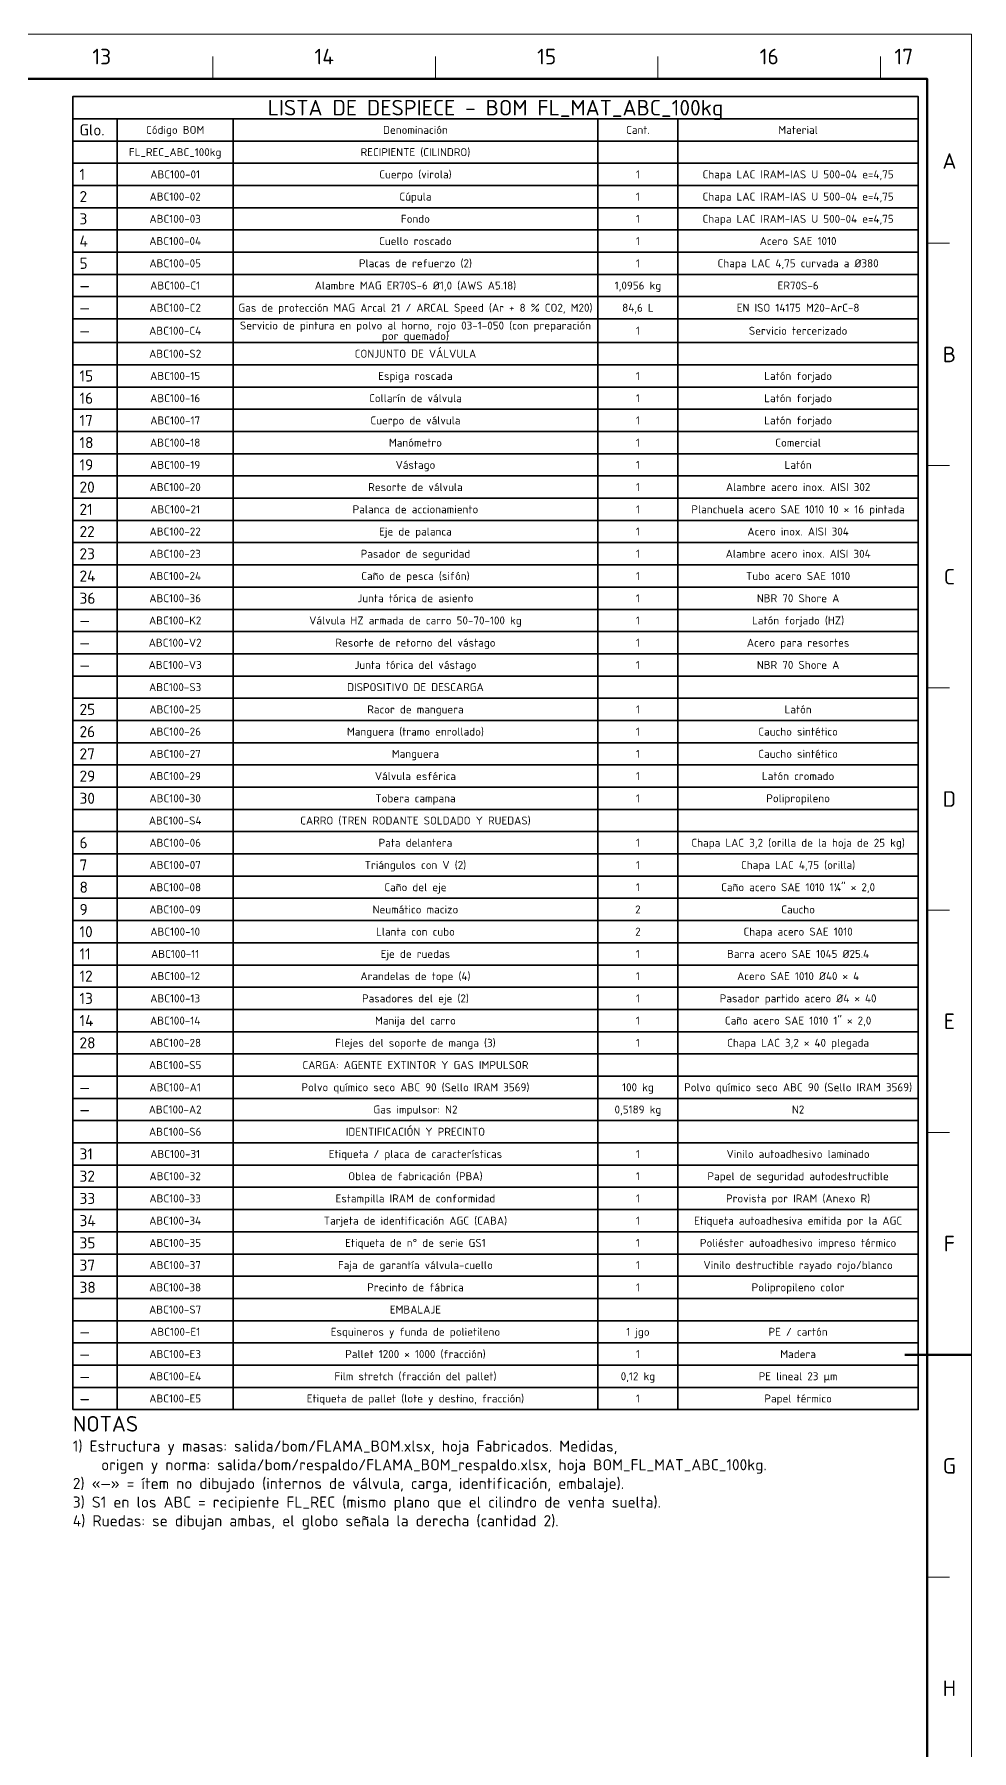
# Model space of a CAD drawing. Header units: millimetres. Extents: x 0 to 841, y 0 to 594.
# Drawn here: x 630.4 to 841, y 207.9 to 594 of the extents above; entities that cross this region are included whole.
import ezdxf
from ezdxf.enums import TextEntityAlignment as Align

# ---------------------------------------------------------------- set-up
doc = ezdxf.new("R2010")
doc.units = ezdxf.units.MM
for name, color, linetype, lineweight in [('06-TEXTO', 7, 'CONTINUOUS', 25), ('07-RECUADRO', 7, 'CONTINUOUS', 70), ('08-FINA', 5, 'CONTINUOUS', 18), ('10-ROTULO', 7, 'CONTINUOUS', 35)]:
    doc.layers.add(name, color=color, linetype=linetype, lineweight=lineweight)
doc.styles.add('ISO3098', font='isocpeur.ttf')

msp = doc.modelspace()

# ---------------------------------------------------------------- linework, layer by layer
at = {"layer": '07-RECUADRO'}
msp.add_line((841, 297), (826, 297), dxfattribs=at)
msp.add_lwpolyline([(25, 10), (831, 10), (831, 584), (25, 584)], close=True, dxfattribs=at)
at = {"layer": '08-FINA'}
for p, q in [((670.5, 584), (670.5, 589)), ((720.5, 584), (720.5, 589)), ((770.5, 584), (770.5, 589)), ((820.5, 584), (820.5, 589)), ((831, 547), (836, 547)), ((831, 497), (836, 497)), ((831, 447), (836, 447)), ((831, 397), (836, 397)), ((831, 347), (836, 347)), ((831, 247), (836, 247))]:
    msp.add_line(p, q, dxfattribs=at)
msp.add_lwpolyline([(0, 0), (841, 0), (841, 594), (0, 594)], close=True, dxfattribs=at)
at = {"layer": '10-ROTULO'}
for points in [[(639, 575), (829, 575), (829, 580), (639, 580)], [(639, 570), (649, 570), (649, 575), (639, 575)], [(649, 570), (675, 570), (675, 575), (649, 575)], [(675, 570), (757, 570), (757, 575), (675, 575)], [(757, 570), (775, 570), (775, 575), (757, 575)], [(775, 570), (829, 570), (829, 575), (775, 575)], [(639, 565), (649, 565), (649, 570), (639, 570)], [(649, 565), (675, 565), (675, 570), (649, 570)], [(675, 565), (757, 565), (757, 570), (675, 570)], [(757, 565), (775, 565), (775, 570), (757, 570)], [(775, 565), (829, 565), (829, 570), (775, 570)], [(639, 560), (649, 560), (649, 565), (639, 565)], [(649, 560), (675, 560), (675, 565), (649, 565)], [(675, 560), (757, 560), (757, 565), (675, 565)], [(757, 560), (775, 560), (775, 565), (757, 565)], [(775, 560), (829, 560), (829, 565), (775, 565)], [(639, 555), (649, 555), (649, 560), (639, 560)], [(649, 555), (675, 555), (675, 560), (649, 560)], [(675, 555), (757, 555), (757, 560), (675, 560)], [(757, 555), (775, 555), (775, 560), (757, 560)], [(775, 555), (829, 555), (829, 560), (775, 560)], [(639, 550), (649, 550), (649, 555), (639, 555)], [(649, 550), (675, 550), (675, 555), (649, 555)], [(675, 550), (757, 550), (757, 555), (675, 555)], [(757, 550), (775, 550), (775, 555), (757, 555)], [(775, 550), (829, 550), (829, 555), (775, 555)], [(639, 545), (649, 545), (649, 550), (639, 550)], [(649, 545), (675, 545), (675, 550), (649, 550)], [(675, 545), (757, 545), (757, 550), (675, 550)], [(757, 545), (775, 545), (775, 550), (757, 550)], [(775, 545), (829, 545), (829, 550), (775, 550)], [(639, 540), (649, 540), (649, 545), (639, 545)], [(649, 540), (675, 540), (675, 545), (649, 545)], [(675, 540), (757, 540), (757, 545), (675, 545)], [(757, 540), (775, 540), (775, 545), (757, 545)], [(775, 540), (829, 540), (829, 545), (775, 545)], [(639, 535), (649, 535), (649, 540), (639, 540)], [(649, 535), (675, 535), (675, 540), (649, 540)], [(675, 535), (757, 535), (757, 540), (675, 540)], [(757, 535), (775, 535), (775, 540), (757, 540)], [(775, 535), (829, 535), (829, 540), (775, 540)], [(639, 530), (649, 530), (649, 535), (639, 535)], [(649, 530), (675, 530), (675, 535), (649, 535)], [(675, 530), (757, 530), (757, 535), (675, 535)], [(757, 530), (775, 530), (775, 535), (757, 535)], [(775, 530), (829, 530), (829, 535), (775, 535)], [(639, 524.66), (649, 524.66), (649, 530), (639, 530)], [(649, 524.66), (675, 524.66), (675, 530), (649, 530)], [(675, 524.66), (757, 524.66), (757, 530), (675, 530)], [(757, 524.66), (775, 524.66), (775, 530), (757, 530)], [(775, 524.66), (829, 524.66), (829, 530), (775, 530)], [(639, 519.66), (649, 519.66), (649, 524.66), (639, 524.66)], [(649, 519.66), (675, 519.66), (675, 524.66), (649, 524.66)], [(675, 519.66), (757, 519.66), (757, 524.66), (675, 524.66)], [(757, 519.66), (775, 519.66), (775, 524.66), (757, 524.66)], [(775, 519.66), (829, 519.66), (829, 524.66), (775, 524.66)], [(639, 514.66), (649, 514.66), (649, 519.66), (639, 519.66)], [(649, 514.66), (675, 514.66), (675, 519.66), (649, 519.66)], [(675, 514.66), (757, 514.66), (757, 519.66), (675, 519.66)], [(757, 514.66), (775, 514.66), (775, 519.66), (757, 519.66)], [(775, 514.66), (829, 514.66), (829, 519.66), (775, 519.66)], [(639, 509.66), (649, 509.66), (649, 514.66), (639, 514.66)], [(649, 509.66), (675, 509.66), (675, 514.66), (649, 514.66)], [(675, 509.66), (757, 509.66), (757, 514.66), (675, 514.66)], [(757, 509.66), (775, 509.66), (775, 514.66), (757, 514.66)], [(775, 509.66), (829, 509.66), (829, 514.66), (775, 514.66)], [(639, 504.66), (649, 504.66), (649, 509.66), (639, 509.66)], [(649, 504.66), (675, 504.66), (675, 509.66), (649, 509.66)], [(675, 504.66), (757, 504.66), (757, 509.66), (675, 509.66)], [(757, 504.66), (775, 504.66), (775, 509.66), (757, 509.66)], [(775, 504.66), (829, 504.66), (829, 509.66), (775, 509.66)], [(639, 499.66), (649, 499.66), (649, 504.66), (639, 504.66)], [(649, 499.66), (675, 499.66), (675, 504.66), (649, 504.66)], [(675, 499.66), (757, 499.66), (757, 504.66), (675, 504.66)], [(757, 499.66), (775, 499.66), (775, 504.66), (757, 504.66)], [(775, 499.66), (829, 499.66), (829, 504.66), (775, 504.66)], [(639, 494.66), (649, 494.66), (649, 499.66), (639, 499.66)], [(649, 494.66), (675, 494.66), (675, 499.66), (649, 499.66)], [(675, 494.66), (757, 494.66), (757, 499.66), (675, 499.66)], [(757, 494.66), (775, 494.66), (775, 499.66), (757, 499.66)], [(775, 494.66), (829, 494.66), (829, 499.66), (775, 499.66)], [(639, 489.66), (649, 489.66), (649, 494.66), (639, 494.66)], [(649, 489.66), (675, 489.66), (675, 494.66), (649, 494.66)], [(675, 489.66), (757, 489.66), (757, 494.66), (675, 494.66)], [(757, 489.66), (775, 489.66), (775, 494.66), (757, 494.66)], [(775, 489.66), (829, 489.66), (829, 494.66), (775, 494.66)], [(639, 484.66), (649, 484.66), (649, 489.66), (639, 489.66)], [(649, 484.66), (675, 484.66), (675, 489.66), (649, 489.66)], [(675, 484.66), (757, 484.66), (757, 489.66), (675, 489.66)], [(757, 484.66), (775, 484.66), (775, 489.66), (757, 489.66)], [(775, 484.66), (829, 484.66), (829, 489.66), (775, 489.66)], [(639, 479.66), (649, 479.66), (649, 484.66), (639, 484.66)], [(649, 479.66), (675, 479.66), (675, 484.66), (649, 484.66)], [(675, 479.66), (757, 479.66), (757, 484.66), (675, 484.66)], [(757, 479.66), (775, 479.66), (775, 484.66), (757, 484.66)], [(775, 479.66), (829, 479.66), (829, 484.66), (775, 484.66)], [(639, 474.66), (649, 474.66), (649, 479.66), (639, 479.66)], [(649, 474.66), (675, 474.66), (675, 479.66), (649, 479.66)], [(675, 474.66), (757, 474.66), (757, 479.66), (675, 479.66)], [(757, 474.66), (775, 474.66), (775, 479.66), (757, 479.66)], [(775, 474.66), (829, 474.66), (829, 479.66), (775, 479.66)], [(639, 469.66), (649, 469.66), (649, 474.66), (639, 474.66)], [(649, 469.66), (675, 469.66), (675, 474.66), (649, 474.66)], [(675, 469.66), (757, 469.66), (757, 474.66), (675, 474.66)], [(757, 469.66), (775, 469.66), (775, 474.66), (757, 474.66)], [(775, 469.66), (829, 469.66), (829, 474.66), (775, 474.66)], [(639, 464.66), (649, 464.66), (649, 469.66), (639, 469.66)], [(649, 464.66), (675, 464.66), (675, 469.66), (649, 469.66)], [(675, 464.66), (757, 464.66), (757, 469.66), (675, 469.66)], [(757, 464.66), (775, 464.66), (775, 469.66), (757, 469.66)], [(775, 464.66), (829, 464.66), (829, 469.66), (775, 469.66)], [(639, 459.66), (649, 459.66), (649, 464.66), (639, 464.66)], [(649, 459.66), (675, 459.66), (675, 464.66), (649, 464.66)], [(675, 459.66), (757, 459.66), (757, 464.66), (675, 464.66)], [(757, 459.66), (775, 459.66), (775, 464.66), (757, 464.66)], [(775, 459.66), (829, 459.66), (829, 464.66), (775, 464.66)], [(639, 454.66), (649, 454.66), (649, 459.66), (639, 459.66)], [(649, 454.66), (675, 454.66), (675, 459.66), (649, 459.66)], [(675, 454.66), (757, 454.66), (757, 459.66), (675, 459.66)], [(757, 454.66), (775, 454.66), (775, 459.66), (757, 459.66)], [(775, 454.66), (829, 454.66), (829, 459.66), (775, 459.66)], [(639, 449.66), (649, 449.66), (649, 454.66), (639, 454.66)], [(649, 449.66), (675, 449.66), (675, 454.66), (649, 454.66)], [(675, 449.66), (757, 449.66), (757, 454.66), (675, 454.66)], [(757, 449.66), (775, 449.66), (775, 454.66), (757, 454.66)], [(775, 449.66), (829, 449.66), (829, 454.66), (775, 454.66)], [(639, 444.66), (649, 444.66), (649, 449.66), (639, 449.66)], [(649, 444.66), (675, 444.66), (675, 449.66), (649, 449.66)], [(675, 444.66), (757, 444.66), (757, 449.66), (675, 449.66)], [(757, 444.66), (775, 444.66), (775, 449.66), (757, 449.66)], [(775, 444.66), (829, 444.66), (829, 449.66), (775, 449.66)], [(639, 439.66), (649, 439.66), (649, 444.66), (639, 444.66)], [(649, 439.66), (675, 439.66), (675, 444.66), (649, 444.66)], [(675, 439.66), (757, 439.66), (757, 444.66), (675, 444.66)], [(757, 439.66), (775, 439.66), (775, 444.66), (757, 444.66)], [(775, 439.66), (829, 439.66), (829, 444.66), (775, 444.66)], [(639, 434.66), (649, 434.66), (649, 439.66), (639, 439.66)], [(649, 434.66), (675, 434.66), (675, 439.66), (649, 439.66)], [(675, 434.66), (757, 434.66), (757, 439.66), (675, 439.66)], [(757, 434.66), (775, 434.66), (775, 439.66), (757, 439.66)], [(775, 434.66), (829, 434.66), (829, 439.66), (775, 439.66)], [(639, 429.66), (649, 429.66), (649, 434.66), (639, 434.66)], [(649, 429.66), (675, 429.66), (675, 434.66), (649, 434.66)], [(675, 429.66), (757, 429.66), (757, 434.66), (675, 434.66)], [(757, 429.66), (775, 429.66), (775, 434.66), (757, 434.66)], [(775, 429.66), (829, 429.66), (829, 434.66), (775, 434.66)], [(639, 424.66), (649, 424.66), (649, 429.66), (639, 429.66)], [(649, 424.66), (675, 424.66), (675, 429.66), (649, 429.66)], [(675, 424.66), (757, 424.66), (757, 429.66), (675, 429.66)], [(757, 424.66), (775, 424.66), (775, 429.66), (757, 429.66)], [(775, 424.66), (829, 424.66), (829, 429.66), (775, 429.66)], [(639, 419.66), (649, 419.66), (649, 424.66), (639, 424.66)], [(649, 419.66), (675, 419.66), (675, 424.66), (649, 424.66)], [(675, 419.66), (757, 419.66), (757, 424.66), (675, 424.66)], [(757, 419.66), (775, 419.66), (775, 424.66), (757, 424.66)], [(775, 419.66), (829, 419.66), (829, 424.66), (775, 424.66)], [(639, 414.66), (649, 414.66), (649, 419.66), (639, 419.66)], [(649, 414.66), (675, 414.66), (675, 419.66), (649, 419.66)], [(675, 414.66), (757, 414.66), (757, 419.66), (675, 419.66)], [(757, 414.66), (775, 414.66), (775, 419.66), (757, 419.66)], [(775, 414.66), (829, 414.66), (829, 419.66), (775, 419.66)], [(639, 409.66), (649, 409.66), (649, 414.66), (639, 414.66)], [(649, 409.66), (675, 409.66), (675, 414.66), (649, 414.66)], [(675, 409.66), (757, 409.66), (757, 414.66), (675, 414.66)], [(757, 409.66), (775, 409.66), (775, 414.66), (757, 414.66)], [(775, 409.66), (829, 409.66), (829, 414.66), (775, 414.66)], [(639, 404.66), (649, 404.66), (649, 409.66), (639, 409.66)], [(649, 404.66), (675, 404.66), (675, 409.66), (649, 409.66)], [(675, 404.66), (757, 404.66), (757, 409.66), (675, 409.66)], [(757, 404.66), (775, 404.66), (775, 409.66), (757, 409.66)], [(775, 404.66), (829, 404.66), (829, 409.66), (775, 409.66)], [(639, 399.66), (649, 399.66), (649, 404.66), (639, 404.66)], [(649, 399.66), (675, 399.66), (675, 404.66), (649, 404.66)], [(675, 399.66), (757, 399.66), (757, 404.66), (675, 404.66)], [(757, 399.66), (775, 399.66), (775, 404.66), (757, 404.66)], [(775, 399.66), (829, 399.66), (829, 404.66), (775, 404.66)], [(639, 394.66), (649, 394.66), (649, 399.66), (639, 399.66)], [(649, 394.66), (675, 394.66), (675, 399.66), (649, 399.66)], [(675, 394.66), (757, 394.66), (757, 399.66), (675, 399.66)], [(757, 394.66), (775, 394.66), (775, 399.66), (757, 399.66)], [(775, 394.66), (829, 394.66), (829, 399.66), (775, 399.66)], [(639, 389.66), (649, 389.66), (649, 394.66), (639, 394.66)], [(649, 389.66), (675, 389.66), (675, 394.66), (649, 394.66)], [(675, 389.66), (757, 389.66), (757, 394.66), (675, 394.66)], [(757, 389.66), (775, 389.66), (775, 394.66), (757, 394.66)], [(775, 389.66), (829, 389.66), (829, 394.66), (775, 394.66)], [(639, 384.66), (649, 384.66), (649, 389.66), (639, 389.66)], [(649, 384.66), (675, 384.66), (675, 389.66), (649, 389.66)], [(675, 384.66), (757, 384.66), (757, 389.66), (675, 389.66)], [(757, 384.66), (775, 384.66), (775, 389.66), (757, 389.66)], [(775, 384.66), (829, 384.66), (829, 389.66), (775, 389.66)], [(639, 379.66), (649, 379.66), (649, 384.66), (639, 384.66)], [(649, 379.66), (675, 379.66), (675, 384.66), (649, 384.66)], [(675, 379.66), (757, 379.66), (757, 384.66), (675, 384.66)], [(757, 379.66), (775, 379.66), (775, 384.66), (757, 384.66)], [(775, 379.66), (829, 379.66), (829, 384.66), (775, 384.66)], [(639, 374.66), (649, 374.66), (649, 379.66), (639, 379.66)], [(649, 374.66), (675, 374.66), (675, 379.66), (649, 379.66)], [(675, 374.66), (757, 374.66), (757, 379.66), (675, 379.66)], [(757, 374.66), (775, 374.66), (775, 379.66), (757, 379.66)], [(775, 374.66), (829, 374.66), (829, 379.66), (775, 379.66)], [(639, 369.66), (649, 369.66), (649, 374.66), (639, 374.66)], [(649, 369.66), (675, 369.66), (675, 374.66), (649, 374.66)], [(675, 369.66), (757, 369.66), (757, 374.66), (675, 374.66)], [(757, 369.66), (775, 369.66), (775, 374.66), (757, 374.66)], [(775, 369.66), (829, 369.66), (829, 374.66), (775, 374.66)], [(639, 364.66), (649, 364.66), (649, 369.66), (639, 369.66)], [(649, 364.66), (675, 364.66), (675, 369.66), (649, 369.66)], [(675, 364.66), (757, 364.66), (757, 369.66), (675, 369.66)], [(757, 364.66), (775, 364.66), (775, 369.66), (757, 369.66)], [(775, 364.66), (829, 364.66), (829, 369.66), (775, 369.66)], [(639, 359.66), (649, 359.66), (649, 364.66), (639, 364.66)], [(649, 359.66), (675, 359.66), (675, 364.66), (649, 364.66)], [(675, 359.66), (757, 359.66), (757, 364.66), (675, 364.66)], [(757, 359.66), (775, 359.66), (775, 364.66), (757, 364.66)], [(775, 359.66), (829, 359.66), (829, 364.66), (775, 364.66)], [(639, 354.66), (649, 354.66), (649, 359.66), (639, 359.66)], [(649, 354.66), (675, 354.66), (675, 359.66), (649, 359.66)], [(675, 354.66), (757, 354.66), (757, 359.66), (675, 359.66)], [(757, 354.66), (775, 354.66), (775, 359.66), (757, 359.66)], [(775, 354.66), (829, 354.66), (829, 359.66), (775, 359.66)], [(639, 349.66), (649, 349.66), (649, 354.66), (639, 354.66)], [(649, 349.66), (675, 349.66), (675, 354.66), (649, 354.66)], [(675, 349.66), (757, 349.66), (757, 354.66), (675, 354.66)], [(757, 349.66), (775, 349.66), (775, 354.66), (757, 354.66)], [(775, 349.66), (829, 349.66), (829, 354.66), (775, 354.66)], [(639, 344.66), (649, 344.66), (649, 349.66), (639, 349.66)], [(649, 344.66), (675, 344.66), (675, 349.66), (649, 349.66)], [(675, 344.66), (757, 344.66), (757, 349.66), (675, 349.66)], [(757, 344.66), (775, 344.66), (775, 349.66), (757, 349.66)], [(775, 344.66), (829, 344.66), (829, 349.66), (775, 349.66)], [(639, 339.66), (649, 339.66), (649, 344.66), (639, 344.66)], [(649, 339.66), (675, 339.66), (675, 344.66), (649, 344.66)], [(675, 339.66), (757, 339.66), (757, 344.66), (675, 344.66)], [(757, 339.66), (775, 339.66), (775, 344.66), (757, 344.66)], [(775, 339.66), (829, 339.66), (829, 344.66), (775, 344.66)], [(639, 334.66), (649, 334.66), (649, 339.66), (639, 339.66)], [(649, 334.66), (675, 334.66), (675, 339.66), (649, 339.66)], [(675, 334.66), (757, 334.66), (757, 339.66), (675, 339.66)], [(757, 334.66), (775, 334.66), (775, 339.66), (757, 339.66)], [(775, 334.66), (829, 334.66), (829, 339.66), (775, 339.66)], [(639, 329.66), (649, 329.66), (649, 334.66), (639, 334.66)], [(649, 329.66), (675, 329.66), (675, 334.66), (649, 334.66)], [(675, 329.66), (757, 329.66), (757, 334.66), (675, 334.66)], [(757, 329.66), (775, 329.66), (775, 334.66), (757, 334.66)], [(775, 329.66), (829, 329.66), (829, 334.66), (775, 334.66)], [(639, 324.66), (649, 324.66), (649, 329.66), (639, 329.66)], [(649, 324.66), (675, 324.66), (675, 329.66), (649, 329.66)], [(675, 324.66), (757, 324.66), (757, 329.66), (675, 329.66)], [(757, 324.66), (775, 324.66), (775, 329.66), (757, 329.66)], [(775, 324.66), (829, 324.66), (829, 329.66), (775, 329.66)], [(639, 319.66), (649, 319.66), (649, 324.66), (639, 324.66)], [(649, 319.66), (675, 319.66), (675, 324.66), (649, 324.66)], [(675, 319.66), (757, 319.66), (757, 324.66), (675, 324.66)], [(757, 319.66), (775, 319.66), (775, 324.66), (757, 324.66)], [(775, 319.66), (829, 319.66), (829, 324.66), (775, 324.66)], [(639, 314.66), (649, 314.66), (649, 319.66), (639, 319.66)], [(649, 314.66), (675, 314.66), (675, 319.66), (649, 319.66)], [(675, 314.66), (757, 314.66), (757, 319.66), (675, 319.66)], [(757, 314.66), (775, 314.66), (775, 319.66), (757, 319.66)], [(775, 314.66), (829, 314.66), (829, 319.66), (775, 319.66)], [(639, 309.66), (649, 309.66), (649, 314.66), (639, 314.66)], [(649, 309.66), (675, 309.66), (675, 314.66), (649, 314.66)], [(675, 309.66), (757, 309.66), (757, 314.66), (675, 314.66)], [(757, 309.66), (775, 309.66), (775, 314.66), (757, 314.66)], [(775, 309.66), (829, 309.66), (829, 314.66), (775, 314.66)], [(639, 304.66), (649, 304.66), (649, 309.66), (639, 309.66)], [(649, 304.66), (675, 304.66), (675, 309.66), (649, 309.66)], [(675, 304.66), (757, 304.66), (757, 309.66), (675, 309.66)], [(757, 304.66), (775, 304.66), (775, 309.66), (757, 309.66)], [(775, 304.66), (829, 304.66), (829, 309.66), (775, 309.66)], [(639, 299.66), (649, 299.66), (649, 304.66), (639, 304.66)], [(649, 299.66), (675, 299.66), (675, 304.66), (649, 304.66)], [(675, 299.66), (757, 299.66), (757, 304.66), (675, 304.66)], [(757, 299.66), (775, 299.66), (775, 304.66), (757, 304.66)], [(775, 299.66), (829, 299.66), (829, 304.66), (775, 304.66)], [(639, 294.66), (649, 294.66), (649, 299.66), (639, 299.66)], [(649, 294.66), (675, 294.66), (675, 299.66), (649, 299.66)], [(675, 294.66), (757, 294.66), (757, 299.66), (675, 299.66)], [(757, 294.66), (775, 294.66), (775, 299.66), (757, 299.66)], [(775, 294.66), (829, 294.66), (829, 299.66), (775, 299.66)], [(639, 289.66), (649, 289.66), (649, 294.66), (639, 294.66)], [(649, 289.66), (675, 289.66), (675, 294.66), (649, 294.66)], [(675, 289.66), (757, 289.66), (757, 294.66), (675, 294.66)], [(757, 289.66), (775, 289.66), (775, 294.66), (757, 294.66)], [(775, 289.66), (829, 289.66), (829, 294.66), (775, 294.66)], [(639, 284.66), (649, 284.66), (649, 289.66), (639, 289.66)], [(649, 284.66), (675, 284.66), (675, 289.66), (649, 289.66)], [(675, 284.66), (757, 284.66), (757, 289.66), (675, 289.66)], [(757, 284.66), (775, 284.66), (775, 289.66), (757, 289.66)], [(775, 284.66), (829, 284.66), (829, 289.66), (775, 289.66)]]:
    msp.add_lwpolyline(points, close=True, dxfattribs=at)

# ---------------------------------------------------------------- texts
at = {"layer": '06-TEXTO', "style": 'ISO3098'}
for s, height, p in [('13', 3.5, (645.5, 589)), ('14', 3.5, (695.5, 589)), ('15', 3.5, (745.5, 589)), ('16', 3.5, (795.5, 589)), ('17', 3.5, (825.75, 589)), ('LISTA DE DESPIECE - BOM FL_MAT_ABC_100kg', 3.5, (734, 577.5)), ('Código BOM', 1.8, (662, 572.5)), ('Denominación', 1.8, (716, 572.5)), ('Cant.', 1.8, (766, 572.5)), ('Material', 1.8, (802, 572.5)), ('FL_REC_ABC_100kg', 1.8, (662, 567.5)), ('RECIPIENTE (CILINDRO)', 1.8, (716, 567.5)), ('A', 3.5, (836, 565.5)), ('ABC100-01', 1.8, (662, 562.5)), ('Cuerpo (virola)', 1.8, (716, 562.5)), ('1', 1.8, (766, 562.5)), ('Chapa LAC IRAM-IAS U 500-04 e=4,75', 1.8, (802, 562.5)), ('ABC100-02', 1.8, (662, 557.5)), ('Cúpula', 1.8, (716, 557.5)), ('1', 1.8, (766, 557.5)), ('Chapa LAC IRAM-IAS U 500-04 e=4,75', 1.8, (802, 557.5)), ('ABC100-03', 1.8, (662, 552.5)), ('Fondo', 1.8, (716, 552.5)), ('1', 1.8, (766, 552.5)), ('Chapa LAC IRAM-IAS U 500-04 e=4,75', 1.8, (802, 552.5)), ('ABC100-04', 1.8, (662, 547.5)), ('Cuello roscado', 1.8, (716, 547.5)), ('1', 1.8, (766, 547.5)), ('Acero SAE 1010', 1.8, (802, 547.5)), ('ABC100-05', 1.8, (662, 542.5)), ('Placas de refuerzo (2)', 1.8, (716, 542.5)), ('1', 1.8, (766, 542.5)), ('Chapa LAC 4,75 curvada a Ø380', 1.8, (802, 542.5)), ('ABC100-C1', 1.8, (662, 537.5)), ('Alambre MAG ER70S-6 Ø1,0 (AWS A5.18)', 1.8, (716, 537.5)), ('1,0956 kg', 1.8, (766, 537.5)), ('ER70S-6', 1.8, (802, 537.5)), ('ABC100-C2', 1.8, (662, 532.5)), ('Gas de protección MAG Arcal 21 / ARCAL Speed (Ar + 8 % CO2, M20)', 1.8, (716, 532.5)), ('84,6 L', 1.8, (766, 532.5)), ('EN ISO 14175 M20-ArC-8', 1.8, (802, 532.5)), ('Servicio de pintura en polvo al horno, rojo 03-1-050 (con preparación', 1.8, (716, 528.5)), ('ABC100-C4', 1.8, (662, 527.33)), ('por quemado)', 1.8, (716, 526.16)), ('1', 1.8, (766, 527.33)), ('Servicio tercerizado', 1.8, (802, 527.33)), ('ABC100-S2', 1.8, (662, 522.16)), ('CONJUNTO DE VÁLVULA', 1.8, (716, 522.16)), ('B', 3.5, (836, 522)), ('ABC100-15', 1.8, (662, 517.16)), ('Espiga roscada', 1.8, (716, 517.16)), ('1', 1.8, (766, 517.16)), ('Latón forjado', 1.8, (802, 517.16)), ('ABC100-16', 1.8, (662, 512.16)), ('Collarín de válvula', 1.8, (716, 512.16)), ('1', 1.8, (766, 512.16)), ('Latón forjado', 1.8, (802, 512.16)), ('ABC100-17', 1.8, (662, 507.16)), ('Cuerpo de válvula', 1.8, (716, 507.16)), ('1', 1.8, (766, 507.16)), ('Latón forjado', 1.8, (802, 507.16)), ('ABC100-18', 1.8, (662, 502.16)), ('Manómetro', 1.8, (716, 502.16)), ('1', 1.8, (766, 502.16)), ('Comercial', 1.8, (802, 502.16)), ('ABC100-19', 1.8, (662, 497.16)), ('Vástago', 1.8, (716, 497.16)), ('1', 1.8, (766, 497.16)), ('Latón', 1.8, (802, 497.16)), ('ABC100-20', 1.8, (662, 492.16)), ('Resorte de válvula', 1.8, (716, 492.16)), ('1', 1.8, (766, 492.16)), ('Alambre acero inox. AISI 302', 1.8, (802, 492.16)), ('ABC100-21', 1.8, (662, 487.16)), ('Palanca de accionamiento', 1.8, (716, 487.16)), ('1', 1.8, (766, 487.16)), ('Planchuela acero SAE 1010 10 × 16 pintada', 1.8, (802, 487.16)), ('ABC100-22', 1.8, (662, 482.16)), ('Eje de palanca', 1.8, (716, 482.16)), ('1', 1.8, (766, 482.16)), ('Acero inox. AISI 304', 1.8, (802, 482.16)), ('ABC100-23', 1.8, (662, 477.16)), ('Pasador de seguridad', 1.8, (716, 477.16)), ('1', 1.8, (766, 477.16)), ('Alambre acero inox. AISI 304', 1.8, (802, 477.16)), ('ABC100-24', 1.8, (662, 472.16)), ('Caño de pesca (sifón)', 1.8, (716, 472.16)), ('1', 1.8, (766, 472.16)), ('Tubo acero SAE 1010', 1.8, (802, 472.16)), ('C', 3.5, (836, 472)), ('ABC100-36', 1.8, (662, 467.16)), ('Junta tórica de asiento', 1.8, (716, 467.16)), ('1', 1.8, (766, 467.16)), ('NBR 70 Shore A', 1.8, (802, 467.16)), ('ABC100-K2', 1.8, (662, 462.16)), ('Válvula HZ armada de carro 50-70-100 kg', 1.8, (716, 462.16)), ('1', 1.8, (766, 462.16)), ('Latón forjado (HZ)', 1.8, (802, 462.16)), ('ABC100-V2', 1.8, (662, 457.16)), ('Resorte de retorno del vástago', 1.8, (716, 457.16)), ('1', 1.8, (766, 457.16)), ('Acero para resortes', 1.8, (802, 457.16)), ('ABC100-V3', 1.8, (662, 452.16)), ('Junta tórica del vástago', 1.8, (716, 452.16)), ('1', 1.8, (766, 452.16)), ('NBR 70 Shore A', 1.8, (802, 452.16)), ('ABC100-S3', 1.8, (662, 447.16)), ('DISPOSITIVO DE DESCARGA', 1.8, (716, 447.16)), ('ABC100-25', 1.8, (662, 442.16)), ('Racor de manguera', 1.8, (716, 442.16)), ('1', 1.8, (766, 442.16)), ('Latón', 1.8, (802, 442.16)), ('ABC100-26', 1.8, (662, 437.16)), ('Manguera (tramo enrollado)', 1.8, (716, 437.16)), ('1', 1.8, (766, 437.16)), ('Caucho sintético', 1.8, (802, 437.16)), ('ABC100-27', 1.8, (662, 432.16)), ('Manguera', 1.8, (716, 432.16)), ('1', 1.8, (766, 432.16)), ('Caucho sintético', 1.8, (802, 432.16)), ('ABC100-29', 1.8, (662, 427.16)), ('Válvula esférica', 1.8, (716, 427.16)), ('1', 1.8, (766, 427.16)), ('Latón cromado', 1.8, (802, 427.16)), ('ABC100-30', 1.8, (662, 422.16)), ('Tobera campana', 1.8, (716, 422.16)), ('1', 1.8, (766, 422.16)), ('Polipropileno', 1.8, (802, 422.16)), ('D', 3.5, (836, 422)), ('ABC100-S4', 1.8, (662, 417.16)), ('CARRO (TREN RODANTE SOLDADO Y RUEDAS)', 1.8, (716, 417.16)), ('Chapa LAC 3,2 (orilla de la hoja de 25 kg)', 1.8, (802, 412.16)), ('ABC100-06', 1.8, (662, 412.16)), ('Pata delantera', 1.8, (716, 412.16)), ('1', 1.8, (766, 412.16)), ('ABC100-07', 1.8, (662, 407.16)), ('Triángulos con V (2)', 1.8, (716, 407.16)), ('1', 1.8, (766, 407.16)), ('Chapa LAC 4,75 (orilla)', 1.8, (802, 407.16)), ('ABC100-08', 1.8, (662, 402.16)), ('Caño del eje', 1.8, (716, 402.16)), ('1', 1.8, (766, 402.16)), ('Caño acero SAE 1010 1¼" × 2,0', 1.8, (802, 402.16)), ('ABC100-09', 1.8, (662, 397.16)), ('Neumático macizo', 1.8, (716, 397.16)), ('2', 1.8, (766, 397.16)), ('Caucho', 1.8, (802, 397.16)), ('ABC100-10', 1.8, (662, 392.16)), ('Llanta con cubo', 1.8, (716, 392.16)), ('2', 1.8, (766, 392.16)), ('Chapa acero SAE 1010', 1.8, (802, 392.16)), ('ABC100-11', 1.8, (662, 387.16)), ('Eje de ruedas', 1.8, (716, 387.16)), ('1', 1.8, (766, 387.16)), ('Barra acero SAE 1045 Ø25.4', 1.8, (802, 387.16)), ('ABC100-12', 1.8, (662, 382.16)), ('Arandelas de tope (4)', 1.8, (716, 382.16)), ('1', 1.8, (766, 382.16)), ('Acero SAE 1010 Ø40 × 4', 1.8, (802, 382.16)), ('ABC100-13', 1.8, (662, 377.16)), ('Pasadores del eje (2)', 1.8, (716, 377.16)), ('1', 1.8, (766, 377.16)), ('Pasador partido acero Ø4 × 40', 1.8, (802, 377.16)), ('ABC100-14', 1.8, (662, 372.16)), ('Manija del carro', 1.8, (716, 372.16)), ('1', 1.8, (766, 372.16)), ('Caño acero SAE 1010 1" × 2,0', 1.8, (802, 372.16)), ('E', 3.5, (836, 372)), ('ABC100-28', 1.8, (662, 367.16)), ('Flejes del soporte de manga (3)', 1.8, (716, 367.16)), ('1', 1.8, (766, 367.16)), ('Chapa LAC 3,2 × 40 plegada', 1.8, (802, 367.16)), ('ABC100-S5', 1.8, (662, 362.16)), ('CARGA: AGENTE EXTINTOR Y GAS IMPULSOR', 1.8, (716, 362.16)), ('ABC100-A1', 1.8, (662, 357.16)), ('Polvo químico seco ABC 90 (Sello IRAM 3569)', 1.8, (716, 357.16)), ('100 kg', 1.8, (766, 357.16)), ('Polvo químico seco ABC 90 (Sello IRAM 3569)', 1.8, (802, 357.16)), ('ABC100-A2', 1.8, (662, 352.16)), ('Gas impulsor: N2', 1.8, (716, 352.16)), ('0,5189 kg', 1.8, (766, 352.16)), ('N2', 1.8, (802, 352.16)), ('ABC100-S6', 1.8, (662, 347.16)), ('IDENTIFICACIÓN Y PRECINTO', 1.8, (716, 347.16)), ('ABC100-31', 1.8, (662, 342.16)), ('Etiqueta / placa de características', 1.8, (716, 342.16)), ('1', 1.8, (766, 342.16)), ('Vinilo autoadhesivo laminado', 1.8, (802, 342.16)), ('ABC100-32', 1.8, (662, 337.16)), ('Oblea de fabricación (PBA)', 1.8, (716, 337.16)), ('1', 1.8, (766, 337.16)), ('Papel de seguridad autodestructible', 1.8, (802, 337.16)), ('ABC100-33', 1.8, (662, 332.16)), ('Estampilla IRAM de conformidad', 1.8, (716, 332.16)), ('1', 1.8, (766, 332.16)), ('Provista por IRAM (Anexo R)', 1.8, (802, 332.16)), ('Tarjeta de identificación AGC (CABA)', 1.8, (716, 327.16)), ('ABC100-34', 1.8, (662, 327.16)), ('1', 1.8, (766, 327.16)), ('Etiqueta autoadhesiva emitida por la AGC', 1.8, (802, 327.16)), ('ABC100-35', 1.8, (662, 322.16)), ('Etiqueta de n° de serie GS1', 1.8, (716, 322.16)), ('1', 1.8, (766, 322.16)), ('Poliéster autoadhesivo impreso térmico', 1.8, (802, 322.16)), ('F', 3.5, (836, 322)), ('ABC100-37', 1.8, (662, 317.16)), ('Faja de garantía válvula-cuello', 1.8, (716, 317.16)), ('1', 1.8, (766, 317.16)), ('Vinilo destructible rayado rojo/blanco', 1.8, (802, 317.16)), ('ABC100-38', 1.8, (662, 312.16)), ('Precinto de fábrica', 1.8, (716, 312.16)), ('1', 1.8, (766, 312.16)), ('Polipropileno color', 1.8, (802, 312.16)), ('ABC100-S7', 1.8, (662, 307.16)), ('EMBALAJE', 1.8, (716, 307.16)), ('ABC100-E1', 1.8, (662, 302.16)), ('Esquineros y funda de polietileno', 1.8, (716, 302.16)), ('1 jgo', 1.8, (766, 302.16)), ('PE / cartón', 1.8, (802, 302.16)), ('ABC100-E3', 1.8, (662, 297.16)), ('Pallet 1200 × 1000 (fracción)', 1.8, (716, 297.16)), ('1', 1.8, (766, 297.16)), ('Madera', 1.8, (802, 297.16)), ('ABC100-E4', 1.8, (662, 292.16)), ('Film stretch (fracción del pallet)', 1.8, (716, 292.16)), ('0,12 kg', 1.8, (766, 292.16)), ('PE lineal 23 µm', 1.8, (802, 292.16)), ('ABC100-E5', 1.8, (662, 287.16)), ('Etiqueta de pallet (lote y destino, fracción)', 1.8, (716, 287.16)), ('1', 1.8, (766, 287.16)), ('Papel térmico', 1.8, (802, 287.16)), ('G', 3.5, (836, 272)), ('H', 3.5, (836, 222))]:
    msp.add_text(s, height=height, dxfattribs=at).set_placement(p, align=Align.MIDDLE_CENTER)
for s, p in [('Glo.', (640.5, 572.5)), ('1', (640.5, 562.5)), ('2', (640.5, 557.5)), ('3', (640.5, 552.5)), ('4', (640.5, 547.5)), ('5', (640.5, 542.5)), ('—', (640.5, 537.5)), ('—', (640.5, 532.5)), ('—', (640.5, 527.33)), ('15', (640.5, 517.16)), ('16', (640.5, 512.16)), ('17', (640.5, 507.16)), ('18', (640.5, 502.16)), ('19', (640.5, 497.16)), ('20', (640.5, 492.16)), ('21', (640.5, 487.16)), ('22', (640.5, 482.16)), ('23', (640.5, 477.16)), ('24', (640.5, 472.16)), ('36', (640.5, 467.16)), ('—', (640.5, 462.16)), ('—', (640.5, 457.16)), ('—', (640.5, 452.16)), ('25', (640.5, 442.16)), ('26', (640.5, 437.16)), ('27', (640.5, 432.16)), ('29', (640.5, 427.16)), ('30', (640.5, 422.16)), ('6', (640.5, 412.16)), ('7', (640.5, 407.16)), ('8', (640.5, 402.16)), ('9', (640.5, 397.16)), ('10', (640.5, 392.16)), ('11', (640.5, 387.16)), ('12', (640.5, 382.16)), ('13', (640.5, 377.16)), ('14', (640.5, 372.16)), ('28', (640.5, 367.16)), ('—', (640.5, 357.16)), ('—', (640.5, 352.16)), ('31', (640.5, 342.16)), ('32', (640.5, 337.16)), ('33', (640.5, 332.16)), ('34', (640.5, 327.16)), ('35', (640.5, 322.16)), ('37', (640.5, 317.16)), ('38', (640.5, 312.16)), ('—', (640.5, 302.16)), ('—', (640.5, 297.16)), ('—', (640.5, 292.16)), ('—', (640.5, 287.16))]:
    msp.add_text(s, height=2.5, dxfattribs=at).set_placement(p, align=Align.MIDDLE_LEFT)
for s, height, p in [('NOTAS', 3.5, (639, 278.66)), ('1) Estructura y masas: salida/bom/FLAMA_BOM.xlsx, hoja Fabricados. Medidas,', 2.5, (639, 274.46)), ('    origen y norma: salida/bom/respaldo/FLAMA_BOM_respaldo.xlsx, hoja BOM_FL_MAT_ABC_100kg.', 2.5, (639, 270.26)), ('2) «—» = ítem no dibujado (internos de válvula, carga, identificación, embalaje).', 2.5, (639, 266.06)), ('3) S1 en los ABC = recipiente FL_REC (mismo plano que el cilindro de venta suelta).', 2.5, (639, 261.86)), ('4) Ruedas: se dibujan ambas, el globo señala la derecha (cantidad 2).', 2.5, (639, 257.66))]:
    msp.add_text(s, height=height, dxfattribs=at).set_placement(p, align=Align.BOTTOM_LEFT)

doc.saveas('drawing.dxf')
